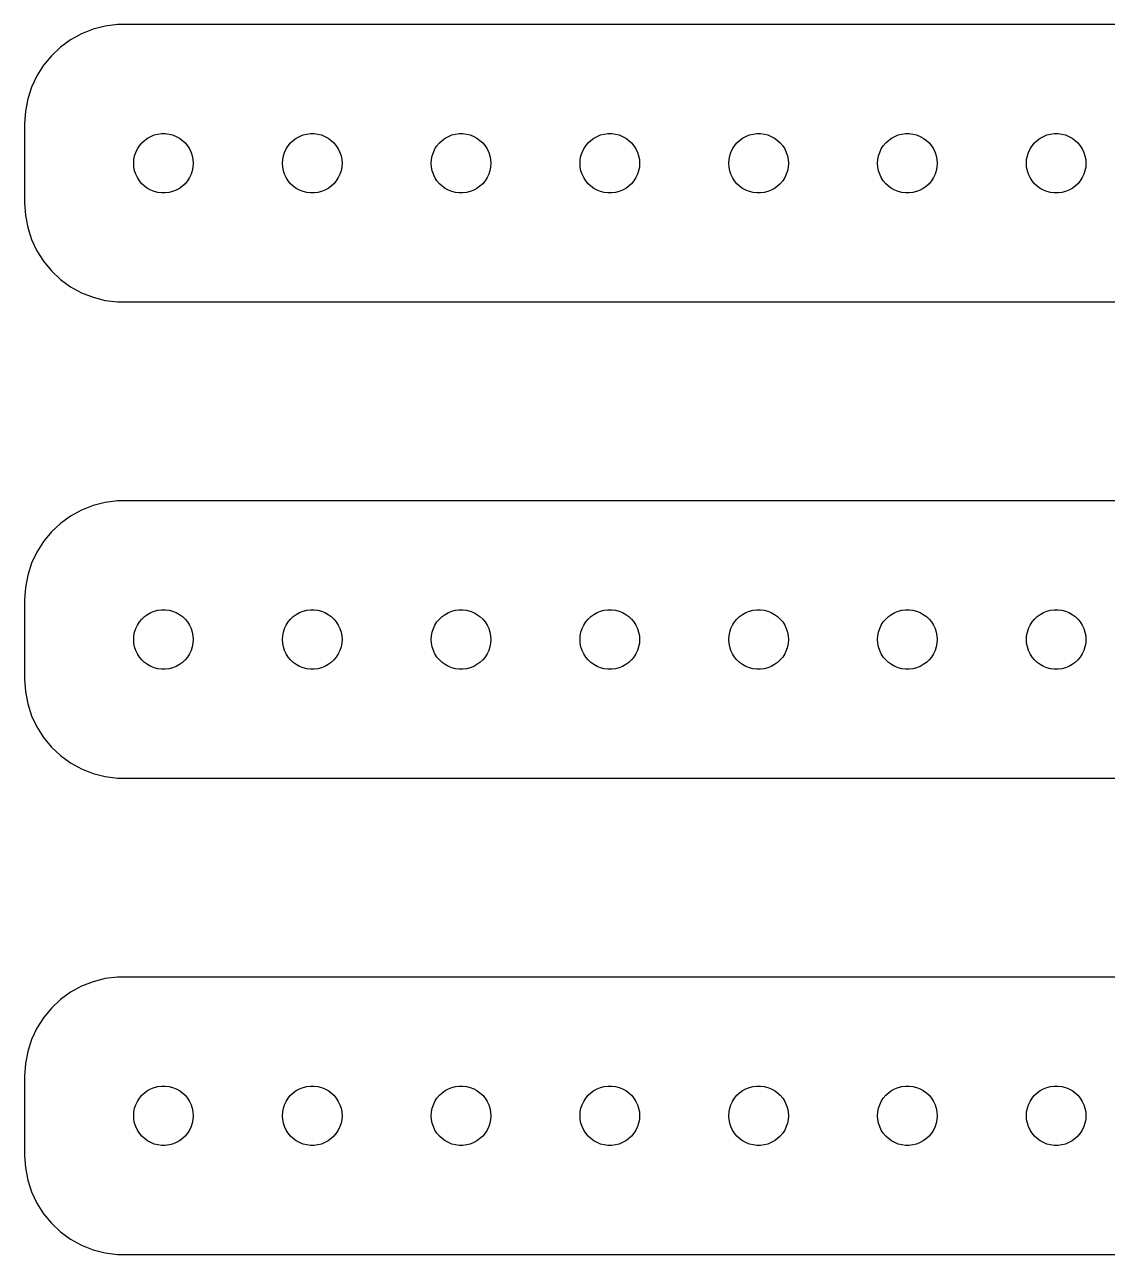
# Model space of a CAD drawing. Header units: metres. Extents: x -112 to 112, y 113 to 223.
# Drawn here: x -112 to -57.4, y 161 to 223 of the extents above; entities that cross this region are included whole.
import ezdxf

# ---------------------------------------------------------------- set-up
doc = ezdxf.new("R2010")
doc.units = ezdxf.units.M

msp = doc.modelspace()

# ---------------------------------------------------------------- linework, layer by layer
for p, q in [((-109.129, 222.524), (-109.679, 222.222)), ((-108.545, 222.755), (-109.129, 222.524)), ((-107.937, 222.911), (-108.545, 222.755)), ((-107.314, 222.99), (-107.937, 222.911)), ((107.314, 222.99), (-107.314, 222.99)), ((-109.679, 222.222), (-110.187, 221.853)), ((-110.645, 221.423), (-111.045, 220.939)), ((-110.187, 221.853), (-110.645, 221.423)), ((-111.045, 220.939), (-111.382, 220.409)), ((-111.382, 220.409), (-111.649, 219.841)), ((-111.649, 219.841), (-111.843, 219.243)), ((-111.843, 219.243), (-111.961, 218.627)), ((-111.961, 218.627), (-112, 218)), ((-112, 218), (-112, 214)), ((-106.214, 216.882), (-106.093, 217.027)), ((-106.093, 217.027), (-105.956, 217.156)), ((-105.956, 217.156), (-105.804, 217.266)), ((-105.804, 217.266), (-105.639, 217.357)), ((-105.639, 217.357), (-105.464, 217.427)), ((-105.464, 217.427), (-105.281, 217.473)), ((-105.281, 217.473), (-105.094, 217.497)), ((-105.094, 217.497), (-104.906, 217.497)), ((-104.906, 217.497), (-104.719, 217.473)), ((-104.719, 217.473), (-104.536, 217.427)), ((-104.536, 217.427), (-104.361, 217.357)), ((-104.361, 217.357), (-104.196, 217.266)), ((-104.196, 217.266), (-104.044, 217.156)), ((-104.044, 217.156), (-103.907, 217.027)), ((-103.907, 217.027), (-103.786, 216.882)), ((-98.7135, 216.882), (-98.5934, 217.027)), ((-98.5934, 217.027), (-98.4561, 217.156)), ((-98.4561, 217.156), (-98.3037, 217.266)), ((-98.3037, 217.266), (-98.1387, 217.357)), ((-98.1387, 217.357), (-97.9635, 217.427)), ((-97.9635, 217.427), (-97.7811, 217.473)), ((-97.7811, 217.473), (-97.5942, 217.497)), ((-97.5942, 217.497), (-97.4058, 217.497)), ((-97.4058, 217.497), (-97.2189, 217.473)), ((-97.2189, 217.473), (-97.0365, 217.427)), ((-97.0365, 217.427), (-96.8613, 217.357)), ((-96.8613, 217.357), (-96.6963, 217.266)), ((-96.6963, 217.266), (-96.5439, 217.156)), ((-96.5439, 217.156), (-96.4065, 217.027)), ((-96.4065, 217.027), (-96.2865, 216.882)), ((-91.2135, 216.882), (-91.0934, 217.027)), ((-91.0934, 217.027), (-90.9561, 217.156)), ((-90.9561, 217.156), (-90.8037, 217.266)), ((-90.8037, 217.266), (-90.6387, 217.357)), ((-90.6387, 217.357), (-90.4635, 217.427)), ((-90.4635, 217.427), (-90.2811, 217.473)), ((-90.2811, 217.473), (-90.0942, 217.497)), ((-90.0942, 217.497), (-89.9058, 217.497)), ((-89.9058, 217.497), (-89.7189, 217.473)), ((-89.7189, 217.473), (-89.5365, 217.427)), ((-89.5365, 217.427), (-89.3613, 217.357)), ((-89.3613, 217.357), (-89.1963, 217.266)), ((-89.1963, 217.266), (-89.0439, 217.156)), ((-89.0439, 217.156), (-88.9065, 217.027)), ((-88.9065, 217.027), (-88.7865, 216.882)), ((-83.7135, 216.882), (-83.5934, 217.027)), ((-83.5934, 217.027), (-83.4561, 217.156)), ((-83.4561, 217.156), (-83.3037, 217.266)), ((-83.3037, 217.266), (-83.1387, 217.357)), ((-83.1387, 217.357), (-82.9635, 217.427)), ((-82.9635, 217.427), (-82.7811, 217.473)), ((-82.7811, 217.473), (-82.5942, 217.497)), ((-82.5942, 217.497), (-82.4058, 217.497)), ((-82.4058, 217.497), (-82.2189, 217.473)), ((-82.2189, 217.473), (-82.0365, 217.427)), ((-82.0365, 217.427), (-81.8613, 217.357)), ((-81.8613, 217.357), (-81.6963, 217.266)), ((-81.6963, 217.266), (-81.5439, 217.156)), ((-81.5439, 217.156), (-81.4065, 217.027)), ((-81.4065, 217.027), (-81.2865, 216.882)), ((-76.2135, 216.882), (-76.0934, 217.027)), ((-76.0934, 217.027), (-75.9561, 217.156)), ((-75.9561, 217.156), (-75.8037, 217.266)), ((-75.8037, 217.266), (-75.6387, 217.357)), ((-75.6387, 217.357), (-75.4635, 217.427)), ((-75.4635, 217.427), (-75.2811, 217.473)), ((-75.2811, 217.473), (-75.0942, 217.497)), ((-75.0942, 217.497), (-74.9058, 217.497)), ((-74.9058, 217.497), (-74.7189, 217.473)), ((-74.7189, 217.473), (-74.5365, 217.427)), ((-74.5365, 217.427), (-74.3613, 217.357)), ((-74.3613, 217.357), (-74.1963, 217.266)), ((-74.1963, 217.266), (-74.0439, 217.156)), ((-74.0439, 217.156), (-73.9065, 217.027)), ((-73.9065, 217.027), (-73.7865, 216.882)), ((-68.7135, 216.882), (-68.5934, 217.027)), ((-68.5934, 217.027), (-68.4561, 217.156)), ((-68.4561, 217.156), (-68.3037, 217.266)), ((-68.3037, 217.266), (-68.1387, 217.357)), ((-68.1387, 217.357), (-67.9635, 217.427)), ((-67.9635, 217.427), (-67.7811, 217.473)), ((-67.7811, 217.473), (-67.5942, 217.497)), ((-67.5942, 217.497), (-67.4058, 217.497)), ((-67.4058, 217.497), (-67.2189, 217.473)), ((-67.2189, 217.473), (-67.0365, 217.427)), ((-67.0365, 217.427), (-66.8613, 217.357)), ((-66.8613, 217.357), (-66.6963, 217.266)), ((-66.6963, 217.266), (-66.5439, 217.156)), ((-66.5439, 217.156), (-66.4065, 217.027)), ((-66.4065, 217.027), (-66.2865, 216.882)), ((-61.2135, 216.882), (-61.0934, 217.027)), ((-61.0934, 217.027), (-60.9561, 217.156)), ((-60.9561, 217.156), (-60.8037, 217.266)), ((-60.8037, 217.266), (-60.6387, 217.357)), ((-60.6387, 217.357), (-60.4635, 217.427)), ((-60.4635, 217.427), (-60.2811, 217.473)), ((-60.2811, 217.473), (-60.0942, 217.497)), ((-60.0942, 217.497), (-59.9058, 217.497)), ((-59.9058, 217.497), (-59.7189, 217.473)), ((-59.7189, 217.473), (-59.5365, 217.427)), ((-59.5365, 217.427), (-59.3613, 217.357)), ((-59.3613, 217.357), (-59.1963, 217.266)), ((-59.1963, 217.266), (-59.0439, 217.156)), ((-59.0439, 217.156), (-58.9065, 217.027)), ((-58.9065, 217.027), (-58.7865, 216.882)), ((-106.488, 216.188), (-106.453, 216.373)), ((-106.453, 216.373), (-106.395, 216.552)), ((-106.395, 216.552), (-106.314, 216.723)), ((-106.314, 216.723), (-106.214, 216.882)), ((-103.786, 216.882), (-103.686, 216.723)), ((-103.686, 216.723), (-103.605, 216.552)), ((-103.605, 216.552), (-103.547, 216.373)), ((-103.547, 216.373), (-103.512, 216.188)), ((-98.9882, 216.188), (-98.9529, 216.373)), ((-98.9529, 216.373), (-98.8947, 216.552)), ((-98.8947, 216.552), (-98.8145, 216.723)), ((-98.8145, 216.723), (-98.7135, 216.882)), ((-96.2865, 216.882), (-96.1855, 216.723)), ((-96.1855, 216.723), (-96.1053, 216.552)), ((-96.1053, 216.552), (-96.0471, 216.373)), ((-96.0471, 216.373), (-96.0118, 216.188)), ((-91.4882, 216.188), (-91.4529, 216.373)), ((-91.4529, 216.373), (-91.3947, 216.552)), ((-91.3947, 216.552), (-91.3145, 216.723)), ((-91.3145, 216.723), (-91.2135, 216.882)), ((-88.7865, 216.882), (-88.6855, 216.723)), ((-88.6855, 216.723), (-88.6053, 216.552)), ((-88.6053, 216.552), (-88.5471, 216.373)), ((-88.5471, 216.373), (-88.5118, 216.188)), ((-83.9882, 216.188), (-83.9529, 216.373)), ((-83.9529, 216.373), (-83.8947, 216.552)), ((-83.8947, 216.552), (-83.8145, 216.723)), ((-83.8145, 216.723), (-83.7135, 216.882)), ((-81.2865, 216.882), (-81.1855, 216.723)), ((-81.1855, 216.723), (-81.1053, 216.552)), ((-81.1053, 216.552), (-81.0471, 216.373)), ((-81.0471, 216.373), (-81.0118, 216.188)), ((-76.4882, 216.188), (-76.4529, 216.373)), ((-76.4529, 216.373), (-76.3947, 216.552)), ((-76.3947, 216.552), (-76.3145, 216.723)), ((-76.3145, 216.723), (-76.2135, 216.882)), ((-73.7865, 216.882), (-73.6855, 216.723)), ((-73.6855, 216.723), (-73.6053, 216.552)), ((-73.6053, 216.552), (-73.5471, 216.373)), ((-73.5471, 216.373), (-73.5118, 216.188)), ((-68.9882, 216.188), (-68.9529, 216.373)), ((-68.9529, 216.373), (-68.8947, 216.552)), ((-68.8947, 216.552), (-68.8145, 216.723)), ((-68.8145, 216.723), (-68.7135, 216.882)), ((-66.2865, 216.882), (-66.1855, 216.723)), ((-66.1855, 216.723), (-66.1053, 216.552)), ((-66.1053, 216.552), (-66.0471, 216.373)), ((-66.0471, 216.373), (-66.0118, 216.188)), ((-61.4882, 216.188), (-61.4529, 216.373)), ((-61.4529, 216.373), (-61.3947, 216.552)), ((-61.3947, 216.552), (-61.3145, 216.723)), ((-61.3145, 216.723), (-61.2135, 216.882)), ((-58.7865, 216.882), (-58.6855, 216.723)), ((-58.6855, 216.723), (-58.6053, 216.552)), ((-58.6053, 216.552), (-58.5471, 216.373)), ((-58.5471, 216.373), (-58.5118, 216.188)), ((-106.5, 216), (-106.488, 216.188)), ((-106.488, 215.812), (-106.5, 216)), ((-106.453, 215.627), (-106.488, 215.812)), ((-103.512, 215.812), (-103.547, 215.627)), ((-103.512, 216.188), (-103.5, 216)), ((-103.5, 216), (-103.512, 215.812)), ((-99, 216), (-98.9882, 216.188)), ((-98.9882, 215.812), (-99, 216)), ((-98.9529, 215.627), (-98.9882, 215.812)), ((-96.0118, 215.812), (-96.0471, 215.627)), ((-96.0118, 216.188), (-96, 216)), ((-96, 216), (-96.0118, 215.812)), ((-91.5, 216), (-91.4882, 216.188)), ((-91.4882, 215.812), (-91.5, 216)), ((-91.4529, 215.627), (-91.4882, 215.812)), ((-88.5118, 215.812), (-88.5471, 215.627)), ((-88.5118, 216.188), (-88.5, 216)), ((-88.5, 216), (-88.5118, 215.812)), ((-84, 216), (-83.9882, 216.188)), ((-83.9882, 215.812), (-84, 216)), ((-83.9529, 215.627), (-83.9882, 215.812)), ((-81.0118, 215.812), (-81.0471, 215.627)), ((-81.0118, 216.188), (-81, 216)), ((-81, 216), (-81.0118, 215.812)), ((-76.5, 216), (-76.4882, 216.188)), ((-76.4882, 215.812), (-76.5, 216)), ((-76.4529, 215.627), (-76.4882, 215.812)), ((-73.5118, 215.812), (-73.5471, 215.627)), ((-73.5118, 216.188), (-73.5, 216)), ((-73.5, 216), (-73.5118, 215.812)), ((-69, 216), (-68.9882, 216.188)), ((-68.9882, 215.812), (-69, 216)), ((-68.9529, 215.627), (-68.9882, 215.812)), ((-66.0118, 215.812), (-66.0471, 215.627)), ((-66.0118, 216.188), (-66, 216)), ((-66, 216), (-66.0118, 215.812)), ((-61.5, 216), (-61.4882, 216.188)), ((-61.4882, 215.812), (-61.5, 216)), ((-61.4529, 215.627), (-61.4882, 215.812)), ((-58.5118, 215.812), (-58.5471, 215.627)), ((-58.5118, 216.188), (-58.5, 216)), ((-58.5, 216), (-58.5118, 215.812)), ((-106.395, 215.448), (-106.453, 215.627)), ((-106.314, 215.277), (-106.395, 215.448)), ((-106.214, 215.118), (-106.314, 215.277)), ((-106.093, 214.973), (-106.214, 215.118)), ((-103.786, 215.118), (-103.907, 214.973)), ((-103.686, 215.277), (-103.786, 215.118)), ((-103.605, 215.448), (-103.686, 215.277)), ((-103.547, 215.627), (-103.605, 215.448)), ((-98.8947, 215.448), (-98.9529, 215.627)), ((-98.8145, 215.277), (-98.8947, 215.448)), ((-98.7135, 215.118), (-98.8145, 215.277)), ((-98.5934, 214.973), (-98.7135, 215.118)), ((-96.2865, 215.118), (-96.4065, 214.973)), ((-96.1855, 215.277), (-96.2865, 215.118)), ((-96.1053, 215.448), (-96.1855, 215.277)), ((-96.0471, 215.627), (-96.1053, 215.448)), ((-91.3947, 215.448), (-91.4529, 215.627)), ((-91.3145, 215.277), (-91.3947, 215.448)), ((-91.2135, 215.118), (-91.3145, 215.277)), ((-91.0934, 214.973), (-91.2135, 215.118)), ((-88.7865, 215.118), (-88.9065, 214.973)), ((-88.6855, 215.277), (-88.7865, 215.118)), ((-88.6053, 215.448), (-88.6855, 215.277)), ((-88.5471, 215.627), (-88.6053, 215.448)), ((-83.8947, 215.448), (-83.9529, 215.627)), ((-83.8145, 215.277), (-83.8947, 215.448)), ((-83.7135, 215.118), (-83.8145, 215.277)), ((-83.5934, 214.973), (-83.7135, 215.118)), ((-81.2865, 215.118), (-81.4065, 214.973)), ((-81.1855, 215.277), (-81.2865, 215.118)), ((-81.1053, 215.448), (-81.1855, 215.277)), ((-81.0471, 215.627), (-81.1053, 215.448)), ((-76.3947, 215.448), (-76.4529, 215.627)), ((-76.3145, 215.277), (-76.3947, 215.448)), ((-76.2135, 215.118), (-76.3145, 215.277)), ((-76.0934, 214.973), (-76.2135, 215.118)), ((-73.7865, 215.118), (-73.9065, 214.973)), ((-73.6855, 215.277), (-73.7865, 215.118)), ((-73.6053, 215.448), (-73.6855, 215.277)), ((-73.5471, 215.627), (-73.6053, 215.448)), ((-68.8947, 215.448), (-68.9529, 215.627)), ((-68.8145, 215.277), (-68.8947, 215.448)), ((-68.7135, 215.118), (-68.8145, 215.277)), ((-68.5934, 214.973), (-68.7135, 215.118)), ((-66.2865, 215.118), (-66.4065, 214.973)), ((-66.1855, 215.277), (-66.2865, 215.118)), ((-66.1053, 215.448), (-66.1855, 215.277)), ((-66.0471, 215.627), (-66.1053, 215.448)), ((-61.3947, 215.448), (-61.4529, 215.627)), ((-61.3145, 215.277), (-61.3947, 215.448)), ((-61.2135, 215.118), (-61.3145, 215.277)), ((-61.0934, 214.973), (-61.2135, 215.118)), ((-58.7865, 215.118), (-58.9065, 214.973)), ((-58.6855, 215.277), (-58.7865, 215.118)), ((-58.6053, 215.448), (-58.6855, 215.277)), ((-58.5471, 215.627), (-58.6053, 215.448)), ((-105.956, 214.844), (-106.093, 214.973)), ((-105.804, 214.734), (-105.956, 214.844)), ((-105.639, 214.643), (-105.804, 214.734)), ((-105.464, 214.573), (-105.639, 214.643)), ((-105.281, 214.527), (-105.464, 214.573)), ((-105.094, 214.503), (-105.281, 214.527)), ((-104.906, 214.503), (-105.094, 214.503)), ((-104.719, 214.527), (-104.906, 214.503)), ((-104.536, 214.573), (-104.719, 214.527)), ((-104.361, 214.643), (-104.536, 214.573)), ((-104.196, 214.734), (-104.361, 214.643)), ((-104.044, 214.844), (-104.196, 214.734)), ((-103.907, 214.973), (-104.044, 214.844)), ((-98.4561, 214.844), (-98.5934, 214.973)), ((-98.3037, 214.734), (-98.4561, 214.844)), ((-98.1387, 214.643), (-98.3037, 214.734)), ((-97.9635, 214.573), (-98.1387, 214.643)), ((-97.7811, 214.527), (-97.9635, 214.573)), ((-97.5942, 214.503), (-97.7811, 214.527)), ((-97.4058, 214.503), (-97.5942, 214.503)), ((-97.2189, 214.527), (-97.4058, 214.503)), ((-97.0365, 214.573), (-97.2189, 214.527)), ((-96.8613, 214.643), (-97.0365, 214.573)), ((-96.6963, 214.734), (-96.8613, 214.643)), ((-96.5439, 214.844), (-96.6963, 214.734)), ((-96.4065, 214.973), (-96.5439, 214.844)), ((-90.9561, 214.844), (-91.0934, 214.973)), ((-90.8037, 214.734), (-90.9561, 214.844)), ((-90.6387, 214.643), (-90.8037, 214.734)), ((-90.4635, 214.573), (-90.6387, 214.643)), ((-90.2811, 214.527), (-90.4635, 214.573)), ((-90.0942, 214.503), (-90.2811, 214.527)), ((-89.9058, 214.503), (-90.0942, 214.503)), ((-89.7189, 214.527), (-89.9058, 214.503)), ((-89.5365, 214.573), (-89.7189, 214.527)), ((-89.3613, 214.643), (-89.5365, 214.573)), ((-89.1963, 214.734), (-89.3613, 214.643)), ((-89.0439, 214.844), (-89.1963, 214.734)), ((-88.9065, 214.973), (-89.0439, 214.844)), ((-83.4561, 214.844), (-83.5934, 214.973)), ((-83.3037, 214.734), (-83.4561, 214.844)), ((-83.1387, 214.643), (-83.3037, 214.734)), ((-82.9635, 214.573), (-83.1387, 214.643)), ((-82.7811, 214.527), (-82.9635, 214.573)), ((-82.5942, 214.503), (-82.7811, 214.527)), ((-82.4058, 214.503), (-82.5942, 214.503)), ((-82.2189, 214.527), (-82.4058, 214.503)), ((-82.0365, 214.573), (-82.2189, 214.527)), ((-81.8613, 214.643), (-82.0365, 214.573)), ((-81.6963, 214.734), (-81.8613, 214.643)), ((-81.5439, 214.844), (-81.6963, 214.734)), ((-81.4065, 214.973), (-81.5439, 214.844)), ((-75.9561, 214.844), (-76.0934, 214.973)), ((-75.8037, 214.734), (-75.9561, 214.844)), ((-75.6387, 214.643), (-75.8037, 214.734)), ((-75.4635, 214.573), (-75.6387, 214.643)), ((-75.2811, 214.527), (-75.4635, 214.573)), ((-75.0942, 214.503), (-75.2811, 214.527)), ((-74.9058, 214.503), (-75.0942, 214.503)), ((-74.7189, 214.527), (-74.9058, 214.503)), ((-74.5365, 214.573), (-74.7189, 214.527)), ((-74.3613, 214.643), (-74.5365, 214.573)), ((-74.1963, 214.734), (-74.3613, 214.643)), ((-74.0439, 214.844), (-74.1963, 214.734)), ((-73.9065, 214.973), (-74.0439, 214.844)), ((-68.4561, 214.844), (-68.5934, 214.973)), ((-68.3037, 214.734), (-68.4561, 214.844)), ((-68.1387, 214.643), (-68.3037, 214.734)), ((-67.9635, 214.573), (-68.1387, 214.643)), ((-67.7811, 214.527), (-67.9635, 214.573)), ((-67.5942, 214.503), (-67.7811, 214.527)), ((-67.4058, 214.503), (-67.5942, 214.503)), ((-67.2189, 214.527), (-67.4058, 214.503)), ((-67.0365, 214.573), (-67.2189, 214.527)), ((-66.8613, 214.643), (-67.0365, 214.573)), ((-66.6963, 214.734), (-66.8613, 214.643)), ((-66.5439, 214.844), (-66.6963, 214.734)), ((-66.4065, 214.973), (-66.5439, 214.844)), ((-60.9561, 214.844), (-61.0934, 214.973)), ((-60.8037, 214.734), (-60.9561, 214.844)), ((-60.6387, 214.643), (-60.8037, 214.734)), ((-60.4635, 214.573), (-60.6387, 214.643)), ((-60.2811, 214.527), (-60.4635, 214.573)), ((-60.0942, 214.503), (-60.2811, 214.527)), ((-59.9058, 214.503), (-60.0942, 214.503)), ((-59.7189, 214.527), (-59.9058, 214.503)), ((-59.5365, 214.573), (-59.7189, 214.527)), ((-59.3613, 214.643), (-59.5365, 214.573)), ((-59.1963, 214.734), (-59.3613, 214.643)), ((-59.0439, 214.844), (-59.1963, 214.734)), ((-58.9065, 214.973), (-59.0439, 214.844)), ((-112, 214), (-111.961, 213.373)), ((-111.961, 213.373), (-111.843, 212.757)), ((-111.843, 212.757), (-111.649, 212.159)), ((-111.649, 212.159), (-111.382, 211.591)), ((-111.382, 211.591), (-111.045, 211.061)), ((-111.045, 211.061), (-110.645, 210.577)), ((-110.645, 210.577), (-110.187, 210.147)), ((-110.187, 210.147), (-109.679, 209.778)), ((-109.679, 209.778), (-109.129, 209.476)), ((-109.129, 209.476), (-108.545, 209.245)), ((-108.545, 209.245), (-107.937, 209.089)), ((-107.937, 209.089), (-107.314, 209.01)), ((-107.314, 209.01), (107.314, 209.01)), ((-107.314, 198.99), (-107.937, 198.911)), ((107.314, 198.99), (-107.314, 198.99)), ((-109.129, 198.524), (-109.679, 198.222)), ((-108.545, 198.755), (-109.129, 198.524)), ((-107.937, 198.911), (-108.545, 198.755)), ((-110.187, 197.853), (-110.645, 197.423)), ((-109.679, 198.222), (-110.187, 197.853)), ((-110.645, 197.423), (-111.045, 196.939)), ((-111.045, 196.939), (-111.382, 196.409)), ((-111.382, 196.409), (-111.649, 195.841)), ((-111.843, 195.243), (-111.961, 194.627)), ((-111.649, 195.841), (-111.843, 195.243)), ((-111.961, 194.627), (-112, 194)), ((-112, 194), (-112, 190)), ((-105.639, 193.357), (-105.464, 193.427)), ((-105.464, 193.427), (-105.281, 193.473)), ((-105.281, 193.473), (-105.094, 193.497)), ((-105.094, 193.497), (-104.906, 193.497)), ((-104.906, 193.497), (-104.719, 193.473)), ((-104.719, 193.473), (-104.536, 193.427)), ((-104.536, 193.427), (-104.361, 193.357)), ((-98.1387, 193.357), (-97.9635, 193.427)), ((-97.9635, 193.427), (-97.7811, 193.473)), ((-97.7811, 193.473), (-97.5942, 193.497)), ((-97.5942, 193.497), (-97.4058, 193.497)), ((-97.4058, 193.497), (-97.2189, 193.473)), ((-97.2189, 193.473), (-97.0365, 193.427)), ((-97.0365, 193.427), (-96.8613, 193.357)), ((-90.6387, 193.357), (-90.4635, 193.427)), ((-90.4635, 193.427), (-90.2811, 193.473)), ((-90.2811, 193.473), (-90.0942, 193.497)), ((-90.0942, 193.497), (-89.9058, 193.497)), ((-89.9058, 193.497), (-89.7189, 193.473)), ((-89.7189, 193.473), (-89.5365, 193.427)), ((-89.5365, 193.427), (-89.3613, 193.357)), ((-83.1387, 193.357), (-82.9635, 193.427)), ((-82.9635, 193.427), (-82.7811, 193.473)), ((-82.7811, 193.473), (-82.5942, 193.497)), ((-82.5942, 193.497), (-82.4058, 193.497)), ((-82.4058, 193.497), (-82.2189, 193.473)), ((-82.2189, 193.473), (-82.0365, 193.427)), ((-82.0365, 193.427), (-81.8613, 193.357)), ((-75.6387, 193.357), (-75.4635, 193.427)), ((-75.4635, 193.427), (-75.2811, 193.473)), ((-75.2811, 193.473), (-75.0942, 193.497)), ((-75.0942, 193.497), (-74.9058, 193.497)), ((-74.9058, 193.497), (-74.7189, 193.473)), ((-74.7189, 193.473), (-74.5365, 193.427)), ((-74.5365, 193.427), (-74.3613, 193.357)), ((-68.1387, 193.357), (-67.9635, 193.427)), ((-67.9635, 193.427), (-67.7811, 193.473)), ((-67.7811, 193.473), (-67.5942, 193.497)), ((-67.5942, 193.497), (-67.4058, 193.497)), ((-67.4058, 193.497), (-67.2189, 193.473)), ((-67.2189, 193.473), (-67.0365, 193.427)), ((-67.0365, 193.427), (-66.8613, 193.357)), ((-60.6387, 193.357), (-60.4635, 193.427)), ((-60.4635, 193.427), (-60.2811, 193.473)), ((-60.2811, 193.473), (-60.0942, 193.497)), ((-60.0942, 193.497), (-59.9058, 193.497)), ((-59.9058, 193.497), (-59.7189, 193.473)), ((-59.7189, 193.473), (-59.5365, 193.427)), ((-59.5365, 193.427), (-59.3613, 193.357)), ((-106.314, 192.723), (-106.214, 192.882)), ((-106.214, 192.882), (-106.093, 193.027)), ((-106.093, 193.027), (-105.956, 193.156)), ((-105.956, 193.156), (-105.804, 193.266)), ((-105.804, 193.266), (-105.639, 193.357)), ((-104.361, 193.357), (-104.196, 193.266)), ((-104.196, 193.266), (-104.044, 193.156)), ((-104.044, 193.156), (-103.907, 193.027)), ((-103.907, 193.027), (-103.786, 192.882)), ((-103.786, 192.882), (-103.686, 192.723)), ((-98.8145, 192.723), (-98.7135, 192.882)), ((-98.7135, 192.882), (-98.5934, 193.027)), ((-98.5934, 193.027), (-98.4561, 193.156)), ((-98.4561, 193.156), (-98.3037, 193.266)), ((-98.3037, 193.266), (-98.1387, 193.357)), ((-96.8613, 193.357), (-96.6963, 193.266)), ((-96.6963, 193.266), (-96.5439, 193.156)), ((-96.5439, 193.156), (-96.4065, 193.027)), ((-96.4065, 193.027), (-96.2865, 192.882)), ((-96.2865, 192.882), (-96.1855, 192.723)), ((-91.3145, 192.723), (-91.2135, 192.882)), ((-91.2135, 192.882), (-91.0934, 193.027)), ((-91.0934, 193.027), (-90.9561, 193.156)), ((-90.9561, 193.156), (-90.8037, 193.266)), ((-90.8037, 193.266), (-90.6387, 193.357)), ((-89.3613, 193.357), (-89.1963, 193.266)), ((-89.1963, 193.266), (-89.0439, 193.156)), ((-89.0439, 193.156), (-88.9065, 193.027)), ((-88.9065, 193.027), (-88.7865, 192.882)), ((-88.7865, 192.882), (-88.6855, 192.723)), ((-83.8145, 192.723), (-83.7135, 192.882)), ((-83.7135, 192.882), (-83.5934, 193.027)), ((-83.5934, 193.027), (-83.4561, 193.156)), ((-83.4561, 193.156), (-83.3037, 193.266)), ((-83.3037, 193.266), (-83.1387, 193.357)), ((-81.8613, 193.357), (-81.6963, 193.266)), ((-81.6963, 193.266), (-81.5439, 193.156)), ((-81.5439, 193.156), (-81.4065, 193.027)), ((-81.4065, 193.027), (-81.2865, 192.882)), ((-81.2865, 192.882), (-81.1855, 192.723)), ((-76.3145, 192.723), (-76.2135, 192.882)), ((-76.2135, 192.882), (-76.0934, 193.027)), ((-76.0934, 193.027), (-75.9561, 193.156)), ((-75.9561, 193.156), (-75.8037, 193.266)), ((-75.8037, 193.266), (-75.6387, 193.357)), ((-74.3613, 193.357), (-74.1963, 193.266)), ((-74.1963, 193.266), (-74.0439, 193.156)), ((-74.0439, 193.156), (-73.9065, 193.027)), ((-73.9065, 193.027), (-73.7865, 192.882)), ((-73.7865, 192.882), (-73.6855, 192.723)), ((-68.8145, 192.723), (-68.7135, 192.882)), ((-68.7135, 192.882), (-68.5934, 193.027)), ((-68.5934, 193.027), (-68.4561, 193.156)), ((-68.4561, 193.156), (-68.3037, 193.266)), ((-68.3037, 193.266), (-68.1387, 193.357)), ((-66.8613, 193.357), (-66.6963, 193.266)), ((-66.6963, 193.266), (-66.5439, 193.156)), ((-66.5439, 193.156), (-66.4065, 193.027)), ((-66.4065, 193.027), (-66.2865, 192.882)), ((-66.2865, 192.882), (-66.1855, 192.723)), ((-61.3145, 192.723), (-61.2135, 192.882)), ((-61.2135, 192.882), (-61.0934, 193.027)), ((-61.0934, 193.027), (-60.9561, 193.156)), ((-60.9561, 193.156), (-60.8037, 193.266)), ((-60.8037, 193.266), (-60.6387, 193.357)), ((-59.3613, 193.357), (-59.1963, 193.266)), ((-59.1963, 193.266), (-59.0439, 193.156)), ((-59.0439, 193.156), (-58.9065, 193.027)), ((-58.9065, 193.027), (-58.7865, 192.882)), ((-58.7865, 192.882), (-58.6855, 192.723)), ((-106.5, 192), (-106.488, 192.188)), ((-106.488, 192.188), (-106.453, 192.373)), ((-106.453, 192.373), (-106.395, 192.552)), ((-106.395, 192.552), (-106.314, 192.723)), ((-103.686, 192.723), (-103.605, 192.552)), ((-103.605, 192.552), (-103.547, 192.373)), ((-103.547, 192.373), (-103.512, 192.188)), ((-103.512, 192.188), (-103.5, 192)), ((-99, 192), (-98.9882, 192.188)), ((-98.9882, 192.188), (-98.9529, 192.373)), ((-98.9529, 192.373), (-98.8947, 192.552)), ((-98.8947, 192.552), (-98.8145, 192.723)), ((-96.1855, 192.723), (-96.1053, 192.552)), ((-96.1053, 192.552), (-96.0471, 192.373)), ((-96.0471, 192.373), (-96.0118, 192.188)), ((-96.0118, 192.188), (-96, 192)), ((-91.5, 192), (-91.4882, 192.188)), ((-91.4882, 192.188), (-91.4529, 192.373)), ((-91.4529, 192.373), (-91.3947, 192.552)), ((-91.3947, 192.552), (-91.3145, 192.723)), ((-88.6855, 192.723), (-88.6053, 192.552)), ((-88.6053, 192.552), (-88.5471, 192.373)), ((-88.5471, 192.373), (-88.5118, 192.188)), ((-88.5118, 192.188), (-88.5, 192)), ((-84, 192), (-83.9882, 192.188)), ((-83.9882, 192.188), (-83.9529, 192.373)), ((-83.9529, 192.373), (-83.8947, 192.552)), ((-83.8947, 192.552), (-83.8145, 192.723)), ((-81.1855, 192.723), (-81.1053, 192.552)), ((-81.1053, 192.552), (-81.0471, 192.373)), ((-81.0471, 192.373), (-81.0118, 192.188)), ((-81.0118, 192.188), (-81, 192)), ((-76.5, 192), (-76.4882, 192.188)), ((-76.4882, 192.188), (-76.4529, 192.373)), ((-76.4529, 192.373), (-76.3947, 192.552)), ((-76.3947, 192.552), (-76.3145, 192.723)), ((-73.6855, 192.723), (-73.6053, 192.552)), ((-73.6053, 192.552), (-73.5471, 192.373)), ((-73.5471, 192.373), (-73.5118, 192.188)), ((-73.5118, 192.188), (-73.5, 192)), ((-69, 192), (-68.9882, 192.188)), ((-68.9882, 192.188), (-68.9529, 192.373)), ((-68.9529, 192.373), (-68.8947, 192.552)), ((-68.8947, 192.552), (-68.8145, 192.723)), ((-66.1855, 192.723), (-66.1053, 192.552)), ((-66.1053, 192.552), (-66.0471, 192.373)), ((-66.0471, 192.373), (-66.0118, 192.188)), ((-66.0118, 192.188), (-66, 192)), ((-61.5, 192), (-61.4882, 192.188)), ((-61.4882, 192.188), (-61.4529, 192.373)), ((-61.4529, 192.373), (-61.3947, 192.552)), ((-61.3947, 192.552), (-61.3145, 192.723)), ((-58.6855, 192.723), (-58.6053, 192.552)), ((-58.6053, 192.552), (-58.5471, 192.373)), ((-58.5471, 192.373), (-58.5118, 192.188)), ((-58.5118, 192.188), (-58.5, 192)), ((-106.488, 191.812), (-106.5, 192)), ((-106.453, 191.627), (-106.488, 191.812)), ((-106.395, 191.448), (-106.453, 191.627)), ((-103.547, 191.627), (-103.605, 191.448)), ((-103.512, 191.812), (-103.547, 191.627)), ((-103.5, 192), (-103.512, 191.812)), ((-98.9882, 191.812), (-99, 192)), ((-98.9529, 191.627), (-98.9882, 191.812)), ((-98.8947, 191.448), (-98.9529, 191.627)), ((-96.0471, 191.627), (-96.1053, 191.448)), ((-96.0118, 191.812), (-96.0471, 191.627)), ((-96, 192), (-96.0118, 191.812)), ((-91.4882, 191.812), (-91.5, 192)), ((-91.4529, 191.627), (-91.4882, 191.812)), ((-91.3947, 191.448), (-91.4529, 191.627)), ((-88.5471, 191.627), (-88.6053, 191.448)), ((-88.5118, 191.812), (-88.5471, 191.627)), ((-88.5, 192), (-88.5118, 191.812)), ((-83.9882, 191.812), (-84, 192)), ((-83.9529, 191.627), (-83.9882, 191.812)), ((-83.8947, 191.448), (-83.9529, 191.627)), ((-81.0471, 191.627), (-81.1053, 191.448)), ((-81.0118, 191.812), (-81.0471, 191.627)), ((-81, 192), (-81.0118, 191.812)), ((-76.4882, 191.812), (-76.5, 192)), ((-76.4529, 191.627), (-76.4882, 191.812)), ((-76.3947, 191.448), (-76.4529, 191.627)), ((-73.5471, 191.627), (-73.6053, 191.448)), ((-73.5118, 191.812), (-73.5471, 191.627)), ((-73.5, 192), (-73.5118, 191.812)), ((-68.9882, 191.812), (-69, 192)), ((-68.9529, 191.627), (-68.9882, 191.812)), ((-68.8947, 191.448), (-68.9529, 191.627)), ((-66.0471, 191.627), (-66.1053, 191.448)), ((-66.0118, 191.812), (-66.0471, 191.627)), ((-66, 192), (-66.0118, 191.812)), ((-61.4882, 191.812), (-61.5, 192)), ((-61.4529, 191.627), (-61.4882, 191.812)), ((-61.3947, 191.448), (-61.4529, 191.627)), ((-58.5471, 191.627), (-58.6053, 191.448)), ((-58.5118, 191.812), (-58.5471, 191.627)), ((-58.5, 192), (-58.5118, 191.812)), ((-106.314, 191.277), (-106.395, 191.448)), ((-106.214, 191.118), (-106.314, 191.277)), ((-106.093, 190.973), (-106.214, 191.118)), ((-105.956, 190.844), (-106.093, 190.973)), ((-103.907, 190.973), (-104.044, 190.844)), ((-103.786, 191.118), (-103.907, 190.973)), ((-103.686, 191.277), (-103.786, 191.118)), ((-103.605, 191.448), (-103.686, 191.277)), ((-98.8145, 191.277), (-98.8947, 191.448)), ((-98.7135, 191.118), (-98.8145, 191.277)), ((-98.5934, 190.973), (-98.7135, 191.118)), ((-98.4561, 190.844), (-98.5934, 190.973)), ((-96.4065, 190.973), (-96.5439, 190.844)), ((-96.2865, 191.118), (-96.4065, 190.973)), ((-96.1855, 191.277), (-96.2865, 191.118)), ((-96.1053, 191.448), (-96.1855, 191.277)), ((-91.3145, 191.277), (-91.3947, 191.448)), ((-91.2135, 191.118), (-91.3145, 191.277)), ((-91.0934, 190.973), (-91.2135, 191.118)), ((-90.9561, 190.844), (-91.0934, 190.973)), ((-88.9065, 190.973), (-89.0439, 190.844)), ((-88.7865, 191.118), (-88.9065, 190.973)), ((-88.6855, 191.277), (-88.7865, 191.118)), ((-88.6053, 191.448), (-88.6855, 191.277)), ((-83.8145, 191.277), (-83.8947, 191.448)), ((-83.7135, 191.118), (-83.8145, 191.277)), ((-83.5934, 190.973), (-83.7135, 191.118)), ((-83.4561, 190.844), (-83.5934, 190.973)), ((-81.4065, 190.973), (-81.5439, 190.844)), ((-81.2865, 191.118), (-81.4065, 190.973)), ((-81.1855, 191.277), (-81.2865, 191.118)), ((-81.1053, 191.448), (-81.1855, 191.277)), ((-76.3145, 191.277), (-76.3947, 191.448)), ((-76.2135, 191.118), (-76.3145, 191.277)), ((-76.0934, 190.973), (-76.2135, 191.118)), ((-75.9561, 190.844), (-76.0934, 190.973)), ((-73.9065, 190.973), (-74.0439, 190.844)), ((-73.7865, 191.118), (-73.9065, 190.973)), ((-73.6855, 191.277), (-73.7865, 191.118)), ((-73.6053, 191.448), (-73.6855, 191.277)), ((-68.8145, 191.277), (-68.8947, 191.448)), ((-68.7135, 191.118), (-68.8145, 191.277)), ((-68.5934, 190.973), (-68.7135, 191.118)), ((-68.4561, 190.844), (-68.5934, 190.973)), ((-66.4065, 190.973), (-66.5439, 190.844)), ((-66.2865, 191.118), (-66.4065, 190.973)), ((-66.1855, 191.277), (-66.2865, 191.118)), ((-66.1053, 191.448), (-66.1855, 191.277)), ((-61.3145, 191.277), (-61.3947, 191.448)), ((-61.2135, 191.118), (-61.3145, 191.277)), ((-61.0934, 190.973), (-61.2135, 191.118)), ((-60.9561, 190.844), (-61.0934, 190.973)), ((-58.9065, 190.973), (-59.0439, 190.844)), ((-58.7865, 191.118), (-58.9065, 190.973)), ((-58.6855, 191.277), (-58.7865, 191.118)), ((-58.6053, 191.448), (-58.6855, 191.277)), ((-105.804, 190.734), (-105.956, 190.844)), ((-105.639, 190.643), (-105.804, 190.734)), ((-105.464, 190.573), (-105.639, 190.643)), ((-105.281, 190.527), (-105.464, 190.573)), ((-105.094, 190.503), (-105.281, 190.527)), ((-104.906, 190.503), (-105.094, 190.503)), ((-104.719, 190.527), (-104.906, 190.503)), ((-104.536, 190.573), (-104.719, 190.527)), ((-104.361, 190.643), (-104.536, 190.573)), ((-104.196, 190.734), (-104.361, 190.643)), ((-104.044, 190.844), (-104.196, 190.734)), ((-98.3037, 190.734), (-98.4561, 190.844)), ((-98.1387, 190.643), (-98.3037, 190.734)), ((-97.9635, 190.573), (-98.1387, 190.643)), ((-97.7811, 190.527), (-97.9635, 190.573)), ((-97.5942, 190.503), (-97.7811, 190.527)), ((-97.4058, 190.503), (-97.5942, 190.503)), ((-97.2189, 190.527), (-97.4058, 190.503)), ((-97.0365, 190.573), (-97.2189, 190.527)), ((-96.8613, 190.643), (-97.0365, 190.573)), ((-96.6963, 190.734), (-96.8613, 190.643)), ((-96.5439, 190.844), (-96.6963, 190.734)), ((-90.8037, 190.734), (-90.9561, 190.844)), ((-90.6387, 190.643), (-90.8037, 190.734)), ((-90.4635, 190.573), (-90.6387, 190.643)), ((-90.2811, 190.527), (-90.4635, 190.573)), ((-90.0942, 190.503), (-90.2811, 190.527)), ((-89.9058, 190.503), (-90.0942, 190.503)), ((-89.7189, 190.527), (-89.9058, 190.503)), ((-89.5365, 190.573), (-89.7189, 190.527)), ((-89.3613, 190.643), (-89.5365, 190.573)), ((-89.1963, 190.734), (-89.3613, 190.643)), ((-89.0439, 190.844), (-89.1963, 190.734)), ((-83.3037, 190.734), (-83.4561, 190.844)), ((-83.1387, 190.643), (-83.3037, 190.734)), ((-82.9635, 190.573), (-83.1387, 190.643)), ((-82.7811, 190.527), (-82.9635, 190.573)), ((-82.5942, 190.503), (-82.7811, 190.527)), ((-82.4058, 190.503), (-82.5942, 190.503)), ((-82.2189, 190.527), (-82.4058, 190.503)), ((-82.0365, 190.573), (-82.2189, 190.527)), ((-81.8613, 190.643), (-82.0365, 190.573)), ((-81.6963, 190.734), (-81.8613, 190.643)), ((-81.5439, 190.844), (-81.6963, 190.734)), ((-75.8037, 190.734), (-75.9561, 190.844)), ((-75.6387, 190.643), (-75.8037, 190.734)), ((-75.4635, 190.573), (-75.6387, 190.643)), ((-75.2811, 190.527), (-75.4635, 190.573)), ((-75.0942, 190.503), (-75.2811, 190.527)), ((-74.9058, 190.503), (-75.0942, 190.503)), ((-74.7189, 190.527), (-74.9058, 190.503)), ((-74.5365, 190.573), (-74.7189, 190.527)), ((-74.3613, 190.643), (-74.5365, 190.573)), ((-74.1963, 190.734), (-74.3613, 190.643)), ((-74.0439, 190.844), (-74.1963, 190.734)), ((-68.3037, 190.734), (-68.4561, 190.844)), ((-68.1387, 190.643), (-68.3037, 190.734)), ((-67.9635, 190.573), (-68.1387, 190.643)), ((-67.7811, 190.527), (-67.9635, 190.573)), ((-67.5942, 190.503), (-67.7811, 190.527)), ((-67.4058, 190.503), (-67.5942, 190.503)), ((-67.2189, 190.527), (-67.4058, 190.503)), ((-67.0365, 190.573), (-67.2189, 190.527)), ((-66.8613, 190.643), (-67.0365, 190.573)), ((-66.6963, 190.734), (-66.8613, 190.643)), ((-66.5439, 190.844), (-66.6963, 190.734)), ((-60.8037, 190.734), (-60.9561, 190.844)), ((-60.6387, 190.643), (-60.8037, 190.734)), ((-60.4635, 190.573), (-60.6387, 190.643)), ((-60.2811, 190.527), (-60.4635, 190.573)), ((-60.0942, 190.503), (-60.2811, 190.527)), ((-59.9058, 190.503), (-60.0942, 190.503)), ((-59.7189, 190.527), (-59.9058, 190.503)), ((-59.5365, 190.573), (-59.7189, 190.527)), ((-59.3613, 190.643), (-59.5365, 190.573)), ((-59.1963, 190.734), (-59.3613, 190.643)), ((-59.0439, 190.844), (-59.1963, 190.734)), ((-112, 190), (-111.961, 189.373)), ((-111.961, 189.373), (-111.843, 188.757)), ((-111.843, 188.757), (-111.649, 188.159)), ((-111.649, 188.159), (-111.382, 187.591)), ((-111.382, 187.591), (-111.045, 187.061)), ((-111.045, 187.061), (-110.645, 186.577)), ((-110.645, 186.577), (-110.187, 186.147)), ((-110.187, 186.147), (-109.679, 185.778)), ((-109.679, 185.778), (-109.129, 185.476)), ((-109.129, 185.476), (-108.545, 185.245)), ((-108.545, 185.245), (-107.937, 185.089)), ((-107.937, 185.089), (-107.314, 185.01)), ((-107.314, 185.01), (107.314, 185.01)), ((-107.937, 174.911), (-108.545, 174.755)), ((-107.314, 174.99), (-107.937, 174.911)), ((107.314, 174.99), (-107.314, 174.99)), ((-109.679, 174.222), (-110.187, 173.853)), ((-109.129, 174.524), (-109.679, 174.222)), ((-108.545, 174.755), (-109.129, 174.524)), ((-110.187, 173.853), (-110.645, 173.423)), ((-111.045, 172.939), (-111.382, 172.409)), ((-110.645, 173.423), (-111.045, 172.939)), ((-111.382, 172.409), (-111.649, 171.841)), ((-111.649, 171.841), (-111.843, 171.243)), ((-111.843, 171.243), (-111.961, 170.627)), ((-111.961, 170.627), (-112, 170)), ((-112, 170), (-112, 166)), ((-105.956, 169.156), (-105.804, 169.266)), ((-105.804, 169.266), (-105.639, 169.357)), ((-105.639, 169.357), (-105.464, 169.427)), ((-105.464, 169.427), (-105.281, 169.473)), ((-105.281, 169.473), (-105.094, 169.497)), ((-105.094, 169.497), (-104.906, 169.497)), ((-104.906, 169.497), (-104.719, 169.473)), ((-104.719, 169.473), (-104.536, 169.427)), ((-104.536, 169.427), (-104.361, 169.357)), ((-104.361, 169.357), (-104.196, 169.266)), ((-104.196, 169.266), (-104.044, 169.156)), ((-98.4561, 169.156), (-98.3037, 169.266)), ((-98.3037, 169.266), (-98.1387, 169.357)), ((-98.1387, 169.357), (-97.9635, 169.427)), ((-97.9635, 169.427), (-97.7811, 169.473)), ((-97.7811, 169.473), (-97.5942, 169.497)), ((-97.5942, 169.497), (-97.4058, 169.497)), ((-97.4058, 169.497), (-97.2189, 169.473)), ((-97.2189, 169.473), (-97.0365, 169.427)), ((-97.0365, 169.427), (-96.8613, 169.357)), ((-96.8613, 169.357), (-96.6963, 169.266)), ((-96.6963, 169.266), (-96.5439, 169.156)), ((-90.9561, 169.156), (-90.8037, 169.266)), ((-90.8037, 169.266), (-90.6387, 169.357)), ((-90.6387, 169.357), (-90.4635, 169.427)), ((-90.4635, 169.427), (-90.2811, 169.473)), ((-90.2811, 169.473), (-90.0942, 169.497)), ((-90.0942, 169.497), (-89.9058, 169.497)), ((-89.9058, 169.497), (-89.7189, 169.473)), ((-89.7189, 169.473), (-89.5365, 169.427)), ((-89.5365, 169.427), (-89.3613, 169.357)), ((-89.3613, 169.357), (-89.1963, 169.266)), ((-89.1963, 169.266), (-89.0439, 169.156)), ((-83.4561, 169.156), (-83.3037, 169.266)), ((-83.3037, 169.266), (-83.1387, 169.357)), ((-83.1387, 169.357), (-82.9635, 169.427)), ((-82.9635, 169.427), (-82.7811, 169.473)), ((-82.7811, 169.473), (-82.5942, 169.497)), ((-82.5942, 169.497), (-82.4058, 169.497)), ((-82.4058, 169.497), (-82.2189, 169.473)), ((-82.2189, 169.473), (-82.0365, 169.427)), ((-82.0365, 169.427), (-81.8613, 169.357)), ((-81.8613, 169.357), (-81.6963, 169.266)), ((-81.6963, 169.266), (-81.5439, 169.156)), ((-75.9561, 169.156), (-75.8037, 169.266)), ((-75.8037, 169.266), (-75.6387, 169.357)), ((-75.6387, 169.357), (-75.4635, 169.427)), ((-75.4635, 169.427), (-75.2811, 169.473)), ((-75.2811, 169.473), (-75.0942, 169.497)), ((-75.0942, 169.497), (-74.9058, 169.497)), ((-74.9058, 169.497), (-74.7189, 169.473)), ((-74.7189, 169.473), (-74.5365, 169.427)), ((-74.5365, 169.427), (-74.3613, 169.357)), ((-74.3613, 169.357), (-74.1963, 169.266)), ((-74.1963, 169.266), (-74.0439, 169.156)), ((-68.4561, 169.156), (-68.3037, 169.266)), ((-68.3037, 169.266), (-68.1387, 169.357)), ((-68.1387, 169.357), (-67.9635, 169.427)), ((-67.9635, 169.427), (-67.7811, 169.473)), ((-67.7811, 169.473), (-67.5942, 169.497)), ((-67.5942, 169.497), (-67.4058, 169.497)), ((-67.4058, 169.497), (-67.2189, 169.473)), ((-67.2189, 169.473), (-67.0365, 169.427)), ((-67.0365, 169.427), (-66.8613, 169.357)), ((-66.8613, 169.357), (-66.6963, 169.266)), ((-66.6963, 169.266), (-66.5439, 169.156)), ((-60.9561, 169.156), (-60.8037, 169.266)), ((-60.8037, 169.266), (-60.6387, 169.357)), ((-60.6387, 169.357), (-60.4635, 169.427)), ((-60.4635, 169.427), (-60.2811, 169.473)), ((-60.2811, 169.473), (-60.0942, 169.497)), ((-60.0942, 169.497), (-59.9058, 169.497)), ((-59.9058, 169.497), (-59.7189, 169.473)), ((-59.7189, 169.473), (-59.5365, 169.427)), ((-59.5365, 169.427), (-59.3613, 169.357)), ((-59.3613, 169.357), (-59.1963, 169.266)), ((-59.1963, 169.266), (-59.0439, 169.156)), ((-106.395, 168.552), (-106.314, 168.723)), ((-106.314, 168.723), (-106.214, 168.882)), ((-106.214, 168.882), (-106.093, 169.027)), ((-106.093, 169.027), (-105.956, 169.156)), ((-104.044, 169.156), (-103.907, 169.027)), ((-103.907, 169.027), (-103.786, 168.882)), ((-103.786, 168.882), (-103.686, 168.723)), ((-103.686, 168.723), (-103.605, 168.552)), ((-98.8947, 168.552), (-98.8145, 168.723)), ((-98.8145, 168.723), (-98.7135, 168.882)), ((-98.7135, 168.882), (-98.5934, 169.027)), ((-98.5934, 169.027), (-98.4561, 169.156)), ((-96.5439, 169.156), (-96.4065, 169.027)), ((-96.4065, 169.027), (-96.2865, 168.882)), ((-96.2865, 168.882), (-96.1855, 168.723)), ((-96.1855, 168.723), (-96.1053, 168.552)), ((-91.3947, 168.552), (-91.3145, 168.723)), ((-91.3145, 168.723), (-91.2135, 168.882)), ((-91.2135, 168.882), (-91.0934, 169.027)), ((-91.0934, 169.027), (-90.9561, 169.156)), ((-89.0439, 169.156), (-88.9065, 169.027)), ((-88.9065, 169.027), (-88.7865, 168.882)), ((-88.7865, 168.882), (-88.6855, 168.723)), ((-88.6855, 168.723), (-88.6053, 168.552)), ((-83.8947, 168.552), (-83.8145, 168.723)), ((-83.8145, 168.723), (-83.7135, 168.882)), ((-83.7135, 168.882), (-83.5934, 169.027)), ((-83.5934, 169.027), (-83.4561, 169.156)), ((-81.5439, 169.156), (-81.4065, 169.027)), ((-81.4065, 169.027), (-81.2865, 168.882)), ((-81.2865, 168.882), (-81.1855, 168.723)), ((-81.1855, 168.723), (-81.1053, 168.552)), ((-76.3947, 168.552), (-76.3145, 168.723)), ((-76.3145, 168.723), (-76.2135, 168.882)), ((-76.2135, 168.882), (-76.0934, 169.027)), ((-76.0934, 169.027), (-75.9561, 169.156)), ((-74.0439, 169.156), (-73.9065, 169.027)), ((-73.9065, 169.027), (-73.7865, 168.882)), ((-73.7865, 168.882), (-73.6855, 168.723)), ((-73.6855, 168.723), (-73.6053, 168.552)), ((-68.8947, 168.552), (-68.8145, 168.723)), ((-68.8145, 168.723), (-68.7135, 168.882)), ((-68.7135, 168.882), (-68.5934, 169.027)), ((-68.5934, 169.027), (-68.4561, 169.156)), ((-66.5439, 169.156), (-66.4065, 169.027)), ((-66.4065, 169.027), (-66.2865, 168.882)), ((-66.2865, 168.882), (-66.1855, 168.723)), ((-66.1855, 168.723), (-66.1053, 168.552)), ((-61.3947, 168.552), (-61.3145, 168.723)), ((-61.3145, 168.723), (-61.2135, 168.882)), ((-61.2135, 168.882), (-61.0934, 169.027)), ((-61.0934, 169.027), (-60.9561, 169.156)), ((-59.0439, 169.156), (-58.9065, 169.027)), ((-58.9065, 169.027), (-58.7865, 168.882)), ((-58.7865, 168.882), (-58.6855, 168.723)), ((-58.6855, 168.723), (-58.6053, 168.552)), ((-106.5, 168), (-106.488, 168.188)), ((-106.488, 167.812), (-106.5, 168)), ((-106.488, 168.188), (-106.453, 168.373)), ((-106.453, 168.373), (-106.395, 168.552)), ((-103.605, 168.552), (-103.547, 168.373)), ((-103.547, 168.373), (-103.512, 168.188)), ((-103.512, 168.188), (-103.5, 168)), ((-103.5, 168), (-103.512, 167.812)), ((-99, 168), (-98.9882, 168.188)), ((-98.9882, 167.812), (-99, 168)), ((-98.9882, 168.188), (-98.9529, 168.373)), ((-98.9529, 168.373), (-98.8947, 168.552)), ((-96.1053, 168.552), (-96.0471, 168.373)), ((-96.0471, 168.373), (-96.0118, 168.188)), ((-96.0118, 168.188), (-96, 168)), ((-96, 168), (-96.0118, 167.812)), ((-91.5, 168), (-91.4882, 168.188)), ((-91.4882, 167.812), (-91.5, 168)), ((-91.4882, 168.188), (-91.4529, 168.373)), ((-91.4529, 168.373), (-91.3947, 168.552)), ((-88.6053, 168.552), (-88.5471, 168.373)), ((-88.5471, 168.373), (-88.5118, 168.188)), ((-88.5118, 168.188), (-88.5, 168)), ((-88.5, 168), (-88.5118, 167.812)), ((-84, 168), (-83.9882, 168.188)), ((-83.9882, 167.812), (-84, 168)), ((-83.9882, 168.188), (-83.9529, 168.373)), ((-83.9529, 168.373), (-83.8947, 168.552)), ((-81.1053, 168.552), (-81.0471, 168.373)), ((-81.0471, 168.373), (-81.0118, 168.188)), ((-81.0118, 168.188), (-81, 168)), ((-81, 168), (-81.0118, 167.812)), ((-76.5, 168), (-76.4882, 168.188)), ((-76.4882, 167.812), (-76.5, 168)), ((-76.4882, 168.188), (-76.4529, 168.373)), ((-76.4529, 168.373), (-76.3947, 168.552)), ((-73.6053, 168.552), (-73.5471, 168.373)), ((-73.5471, 168.373), (-73.5118, 168.188)), ((-73.5118, 168.188), (-73.5, 168)), ((-73.5, 168), (-73.5118, 167.812)), ((-69, 168), (-68.9882, 168.188)), ((-68.9882, 167.812), (-69, 168)), ((-68.9882, 168.188), (-68.9529, 168.373)), ((-68.9529, 168.373), (-68.8947, 168.552)), ((-66.1053, 168.552), (-66.0471, 168.373)), ((-66.0471, 168.373), (-66.0118, 168.188)), ((-66.0118, 168.188), (-66, 168)), ((-66, 168), (-66.0118, 167.812)), ((-61.5, 168), (-61.4882, 168.188)), ((-61.4882, 167.812), (-61.5, 168)), ((-61.4882, 168.188), (-61.4529, 168.373)), ((-61.4529, 168.373), (-61.3947, 168.552)), ((-58.6053, 168.552), (-58.5471, 168.373)), ((-58.5471, 168.373), (-58.5118, 168.188)), ((-58.5118, 168.188), (-58.5, 168)), ((-58.5, 168), (-58.5118, 167.812)), ((-106.453, 167.627), (-106.488, 167.812)), ((-106.395, 167.448), (-106.453, 167.627)), ((-106.314, 167.277), (-106.395, 167.448)), ((-103.605, 167.448), (-103.686, 167.277)), ((-103.547, 167.627), (-103.605, 167.448)), ((-103.512, 167.812), (-103.547, 167.627)), ((-98.9529, 167.627), (-98.9882, 167.812)), ((-98.8947, 167.448), (-98.9529, 167.627)), ((-98.8145, 167.277), (-98.8947, 167.448)), ((-96.1053, 167.448), (-96.1855, 167.277)), ((-96.0471, 167.627), (-96.1053, 167.448)), ((-96.0118, 167.812), (-96.0471, 167.627)), ((-91.4529, 167.627), (-91.4882, 167.812)), ((-91.3947, 167.448), (-91.4529, 167.627)), ((-91.3145, 167.277), (-91.3947, 167.448)), ((-88.6053, 167.448), (-88.6855, 167.277)), ((-88.5471, 167.627), (-88.6053, 167.448)), ((-88.5118, 167.812), (-88.5471, 167.627)), ((-83.9529, 167.627), (-83.9882, 167.812)), ((-83.8947, 167.448), (-83.9529, 167.627)), ((-83.8145, 167.277), (-83.8947, 167.448)), ((-81.1053, 167.448), (-81.1855, 167.277)), ((-81.0471, 167.627), (-81.1053, 167.448)), ((-81.0118, 167.812), (-81.0471, 167.627)), ((-76.4529, 167.627), (-76.4882, 167.812)), ((-76.3947, 167.448), (-76.4529, 167.627)), ((-76.3145, 167.277), (-76.3947, 167.448)), ((-73.6053, 167.448), (-73.6855, 167.277)), ((-73.5471, 167.627), (-73.6053, 167.448)), ((-73.5118, 167.812), (-73.5471, 167.627)), ((-68.9529, 167.627), (-68.9882, 167.812)), ((-68.8947, 167.448), (-68.9529, 167.627)), ((-68.8145, 167.277), (-68.8947, 167.448)), ((-66.1053, 167.448), (-66.1855, 167.277)), ((-66.0471, 167.627), (-66.1053, 167.448)), ((-66.0118, 167.812), (-66.0471, 167.627)), ((-61.4529, 167.627), (-61.4882, 167.812)), ((-61.3947, 167.448), (-61.4529, 167.627)), ((-61.3145, 167.277), (-61.3947, 167.448)), ((-58.6053, 167.448), (-58.6855, 167.277)), ((-58.5471, 167.627), (-58.6053, 167.448)), ((-58.5118, 167.812), (-58.5471, 167.627)), ((-106.214, 167.118), (-106.314, 167.277)), ((-106.093, 166.973), (-106.214, 167.118)), ((-105.956, 166.844), (-106.093, 166.973)), ((-105.804, 166.734), (-105.956, 166.844)), ((-105.639, 166.643), (-105.804, 166.734)), ((-104.196, 166.734), (-104.361, 166.643)), ((-104.044, 166.844), (-104.196, 166.734)), ((-103.907, 166.973), (-104.044, 166.844)), ((-103.786, 167.118), (-103.907, 166.973)), ((-103.686, 167.277), (-103.786, 167.118)), ((-98.7135, 167.118), (-98.8145, 167.277)), ((-98.5934, 166.973), (-98.7135, 167.118)), ((-98.4561, 166.844), (-98.5934, 166.973)), ((-98.3037, 166.734), (-98.4561, 166.844)), ((-98.1387, 166.643), (-98.3037, 166.734)), ((-96.6963, 166.734), (-96.8613, 166.643)), ((-96.5439, 166.844), (-96.6963, 166.734)), ((-96.4065, 166.973), (-96.5439, 166.844)), ((-96.2865, 167.118), (-96.4065, 166.973)), ((-96.1855, 167.277), (-96.2865, 167.118)), ((-91.2135, 167.118), (-91.3145, 167.277)), ((-91.0934, 166.973), (-91.2135, 167.118)), ((-90.9561, 166.844), (-91.0934, 166.973)), ((-90.8037, 166.734), (-90.9561, 166.844)), ((-90.6387, 166.643), (-90.8037, 166.734)), ((-89.1963, 166.734), (-89.3613, 166.643)), ((-89.0439, 166.844), (-89.1963, 166.734)), ((-88.9065, 166.973), (-89.0439, 166.844)), ((-88.7865, 167.118), (-88.9065, 166.973)), ((-88.6855, 167.277), (-88.7865, 167.118)), ((-83.7135, 167.118), (-83.8145, 167.277)), ((-83.5934, 166.973), (-83.7135, 167.118)), ((-83.4561, 166.844), (-83.5934, 166.973)), ((-83.3037, 166.734), (-83.4561, 166.844)), ((-83.1387, 166.643), (-83.3037, 166.734)), ((-81.6963, 166.734), (-81.8613, 166.643)), ((-81.5439, 166.844), (-81.6963, 166.734)), ((-81.4065, 166.973), (-81.5439, 166.844)), ((-81.2865, 167.118), (-81.4065, 166.973)), ((-81.1855, 167.277), (-81.2865, 167.118)), ((-76.2135, 167.118), (-76.3145, 167.277)), ((-76.0934, 166.973), (-76.2135, 167.118)), ((-75.9561, 166.844), (-76.0934, 166.973)), ((-75.8037, 166.734), (-75.9561, 166.844)), ((-75.6387, 166.643), (-75.8037, 166.734)), ((-74.1963, 166.734), (-74.3613, 166.643)), ((-74.0439, 166.844), (-74.1963, 166.734)), ((-73.9065, 166.973), (-74.0439, 166.844)), ((-73.7865, 167.118), (-73.9065, 166.973)), ((-73.6855, 167.277), (-73.7865, 167.118)), ((-68.7135, 167.118), (-68.8145, 167.277)), ((-68.5934, 166.973), (-68.7135, 167.118)), ((-68.4561, 166.844), (-68.5934, 166.973)), ((-68.3037, 166.734), (-68.4561, 166.844)), ((-68.1387, 166.643), (-68.3037, 166.734)), ((-66.6963, 166.734), (-66.8613, 166.643)), ((-66.5439, 166.844), (-66.6963, 166.734)), ((-66.4065, 166.973), (-66.5439, 166.844)), ((-66.2865, 167.118), (-66.4065, 166.973)), ((-66.1855, 167.277), (-66.2865, 167.118)), ((-61.2135, 167.118), (-61.3145, 167.277)), ((-61.0934, 166.973), (-61.2135, 167.118)), ((-60.9561, 166.844), (-61.0934, 166.973)), ((-60.8037, 166.734), (-60.9561, 166.844)), ((-60.6387, 166.643), (-60.8037, 166.734)), ((-59.1963, 166.734), (-59.3613, 166.643)), ((-59.0439, 166.844), (-59.1963, 166.734)), ((-58.9065, 166.973), (-59.0439, 166.844)), ((-58.7865, 167.118), (-58.9065, 166.973)), ((-58.6855, 167.277), (-58.7865, 167.118)), ((-105.464, 166.573), (-105.639, 166.643)), ((-105.281, 166.527), (-105.464, 166.573)), ((-105.094, 166.503), (-105.281, 166.527)), ((-104.906, 166.503), (-105.094, 166.503)), ((-104.719, 166.527), (-104.906, 166.503)), ((-104.536, 166.573), (-104.719, 166.527)), ((-104.361, 166.643), (-104.536, 166.573)), ((-97.9635, 166.573), (-98.1387, 166.643)), ((-97.7811, 166.527), (-97.9635, 166.573)), ((-97.5942, 166.503), (-97.7811, 166.527)), ((-97.4058, 166.503), (-97.5942, 166.503)), ((-97.2189, 166.527), (-97.4058, 166.503)), ((-97.0365, 166.573), (-97.2189, 166.527)), ((-96.8613, 166.643), (-97.0365, 166.573)), ((-90.4635, 166.573), (-90.6387, 166.643)), ((-90.2811, 166.527), (-90.4635, 166.573)), ((-90.0942, 166.503), (-90.2811, 166.527)), ((-89.9058, 166.503), (-90.0942, 166.503)), ((-89.7189, 166.527), (-89.9058, 166.503)), ((-89.5365, 166.573), (-89.7189, 166.527)), ((-89.3613, 166.643), (-89.5365, 166.573)), ((-82.9635, 166.573), (-83.1387, 166.643)), ((-82.7811, 166.527), (-82.9635, 166.573)), ((-82.5942, 166.503), (-82.7811, 166.527)), ((-82.4058, 166.503), (-82.5942, 166.503)), ((-82.2189, 166.527), (-82.4058, 166.503)), ((-82.0365, 166.573), (-82.2189, 166.527)), ((-81.8613, 166.643), (-82.0365, 166.573)), ((-75.4635, 166.573), (-75.6387, 166.643)), ((-75.2811, 166.527), (-75.4635, 166.573)), ((-75.0942, 166.503), (-75.2811, 166.527)), ((-74.9058, 166.503), (-75.0942, 166.503)), ((-74.7189, 166.527), (-74.9058, 166.503)), ((-74.5365, 166.573), (-74.7189, 166.527)), ((-74.3613, 166.643), (-74.5365, 166.573)), ((-67.9635, 166.573), (-68.1387, 166.643)), ((-67.7811, 166.527), (-67.9635, 166.573)), ((-67.5942, 166.503), (-67.7811, 166.527)), ((-67.4058, 166.503), (-67.5942, 166.503)), ((-67.2189, 166.527), (-67.4058, 166.503)), ((-67.0365, 166.573), (-67.2189, 166.527)), ((-66.8613, 166.643), (-67.0365, 166.573)), ((-60.4635, 166.573), (-60.6387, 166.643)), ((-60.2811, 166.527), (-60.4635, 166.573)), ((-60.0942, 166.503), (-60.2811, 166.527)), ((-59.9058, 166.503), (-60.0942, 166.503)), ((-59.7189, 166.527), (-59.9058, 166.503)), ((-59.5365, 166.573), (-59.7189, 166.527)), ((-59.3613, 166.643), (-59.5365, 166.573)), ((-112, 166), (-111.961, 165.373)), ((-111.961, 165.373), (-111.843, 164.757)), ((-111.843, 164.757), (-111.649, 164.159)), ((-111.649, 164.159), (-111.382, 163.591)), ((-111.382, 163.591), (-111.045, 163.061)), ((-111.045, 163.061), (-110.645, 162.577)), ((-110.645, 162.577), (-110.187, 162.147)), ((-110.187, 162.147), (-109.679, 161.778)), ((-109.679, 161.778), (-109.129, 161.476)), ((-109.129, 161.476), (-108.545, 161.245)), ((-108.545, 161.245), (-107.937, 161.089)), ((-107.937, 161.089), (-107.314, 161.01)), ((-107.314, 161.01), (107.314, 161.01))]:
    msp.add_line(p, q)

doc.saveas('drawing.dxf')
